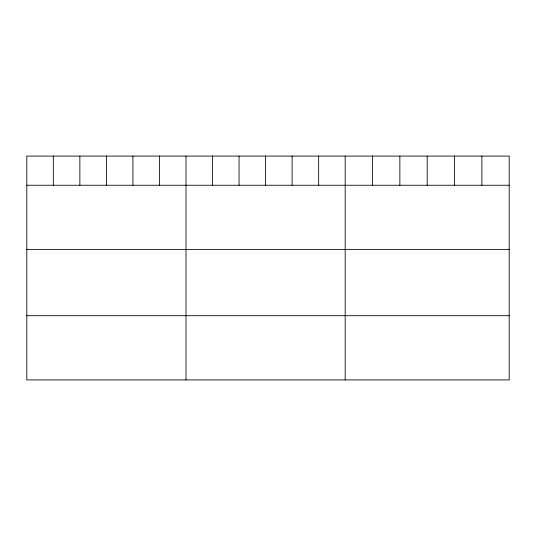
<?xml version="1.0" encoding="UTF-8"?>
<svg xmlns="http://www.w3.org/2000/svg" width="536" height="536" viewBox="0 0 536 536"><rect width="100%" height="100%" fill="white"/><g stroke="black" fill="none" stroke-linecap="round" stroke-linejoin="round"><path stroke-width="0.8" d="M509.2 185.242L509.2 379.923L26.8 379.923L26.8 156.077L509.2 156.077L509.2 185.242L26.8 185.242M26.8 249.488L509.2 249.488M26.8 315.684L509.2 315.684M481.864 156.077L481.864 185.242M454.528 156.077L454.528 185.242M427.192 156.077L427.192 185.242M399.856 156.077L399.856 185.242M372.52 156.077L372.52 185.242M345.184 156.077L345.184 379.923M318.652 156.077L318.652 185.242M292.12 156.077L292.12 185.242M265.588 156.077L265.588 185.242M239.056 156.077L239.056 185.242M212.524 156.077L212.524 185.242M185.992 156.077L185.992 379.923M159.46 156.077L159.46 185.242M132.928 156.077L132.928 185.242M106.396 156.077L106.396 185.242M79.864 156.077L79.864 185.242M53.332 156.077L53.332 185.242"/></g></svg>
